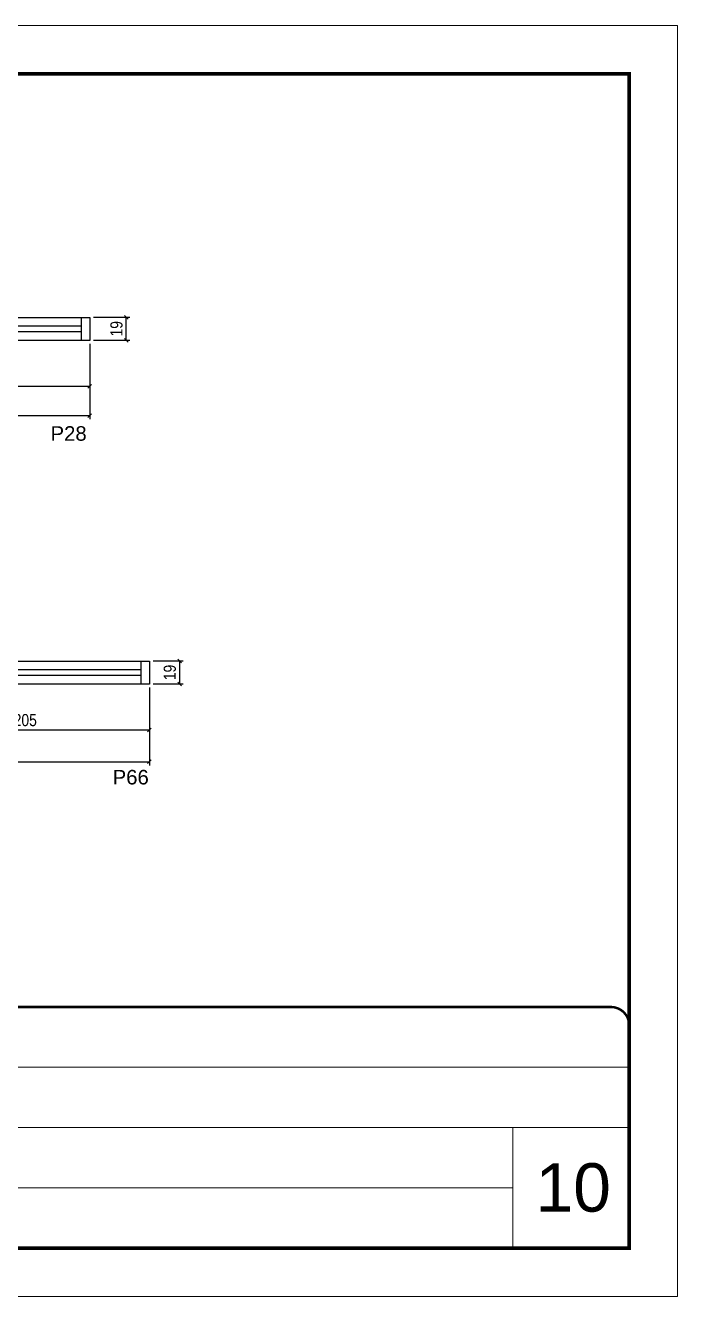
# Model space of a CAD drawing. Extents: x 3171 to 9452, y -2838 to 6252.
# Drawn here: x 5717 to 6255, y 2905 to 3955 of the extents above; entities that cross this region are included whole.
import ezdxf

# ---------------------------------------------------------------- set-up
doc = ezdxf.new("R2010")
doc.units = 0
doc.linetypes.add('CONTINUO', pattern=[0])
doc.linetypes.add('DASHED', pattern=[0.75, 0.5, -0.25])
for name, color, linetype in [('5', 5, 'Continuous'), ('Painéis', 200, 'Continuous'), ('SARR_2.2x7', 40, 'Continuous')]:
    doc.layers.add(name, color=color, linetype=linetype)
for name, color, linetype, lineweight in [('CARIMBO', 255, 'Continuous', 9), ('Escoras', 2, 'Continuous', 25), ('Folhas', 255, 'Continuous', 9), ('Romaneio', 3, 'Continuous', 13), ('SARRAFO DE PRESSAO', 251, 'DASHED', 9)]:
    doc.layers.add(name, color=color, linetype=linetype, lineweight=lineweight)
doc.styles.add('ARIAL', font='arial.ttf')
doc.styles.add('COTA TECNICA-50', font='techl___.ttf', dxfattribs={"height": 10})
doc.styles.get("Standard").update_dxf_attribs({"font": 'arial.ttf'})
doc.dimstyles.new('COTA PAINEL-50', dxfattribs={"dimtxt": 10, "dimasz": 3, "dimexe": 3, "dimexo": 3, "dimgap": 3, "dimtad": 1, "dimdec": 1, "dimzin": 12, "dimdsep": 46, "dimtxsty": 'COTA TECNICA-50', "dimblk1": 'OBLIQUE', "dimblk2": 'OBLIQUE', "dimsah": 1, "dimcen": 0.9, "dimclrd": 4, "dimclre": 4, "dimclrt": 240, "dimadec": 1, "dimazin": 3, "dimtfac": 1, "dimtdec": 1, "dimtmove": 0, "dimatfit": 3, "dimfxl": 1, "dimtolj": 1, "dimtzin": 12, "dimarcsym": 0})

# ---------------------------------------------------------------- blocks, each defined once
blk = doc.blocks.new('9999999999')
at = {"color": 30, "linetype": 'CONTINUO'}
for p, q in [((98564.6, 34379.6), (99584, 34379.6)), ((98564.6, 34329.8), (99488, 34329.8)), ((99584, 34329.8), (99488, 34329.8)), ((99488, 34329.8), (99488, 34230.2)), ((98564.6, 34280), (99488, 34280))]:
    blk.add_line(p, q, dxfattribs=at)
at = {"color": 30, "linetype": 'CONTINUO', "const_width": 2}
blk.add_lwpolyline([(99584, 34230.2), (99584, 34414.4, 0.414214), (99569, 34429.4), (98229, 34429.4, 0.414214), (98214, 34414.4), (98214, 34245.2, 0.414214), (98229, 34230.2), (99584, 34230.2)], format="xyb", dxfattribs=at)
at = {"layer": 'Folhas'}
blk.add_lwpolyline([(98139, 34190.2), (99624, 34190.2), (99624, 35240.2), (98139, 35240.2)], close=True, dxfattribs=at)
at = {"layer": 'Folhas', "color": 30, "const_width": 3}
blk.add_lwpolyline([(98214, 34230.2), (99584, 34230.2), (99584, 35200.2), (98214, 35200.2)], close=True, dxfattribs=at)
blk = doc.blocks.new('_Oblique')
at = {"color": 0, "linetype": 'ByBlock', "lineweight": -2}
blk.add_line((-0.5, -0.5), (0.5, 0.5), dxfattribs=at)
blk = doc.blocks.new('*D58')
at = {"layer": 'Defpoints', "color": 0, "linetype": 'ByBlock', "transparency": 16777216}
for p in [(5613.9, 3411.2), (5818.9, 3411.2), (5818.9, 3373.2)]:
    blk.add_point(p, dxfattribs=at)
at = {"layer": 'Romaneio', "color": 4, "linetype": 'ByBlock', "lineweight": -2, "transparency": 16777216}
for p, q in [((5613.9, 3408.2), (5613.9, 3370.2)), ((5818.9, 3408.2), (5818.9, 3370.2)), ((5613.9, 3373.2), (5818.9, 3373.2))]:
    blk.add_line(p, q, dxfattribs=at)
at = {"layer": 'Romaneio', "color": 4, "linetype": 'ByBlock', "lineweight": -2, "transparency": 16777216, "xscale": 3, "yscale": 3, "zscale": 3, "rotation": 180}
blk.add_blockref('_Oblique', (5613.9, 3373.2), dxfattribs=at)
at = {"layer": 'Romaneio', "color": 4, "linetype": 'ByBlock', "lineweight": -2, "transparency": 16777216, "xscale": 3, "yscale": 3, "zscale": 3}
blk.add_blockref('_Oblique', (5818.9, 3373.2), dxfattribs=at)
at = {"layer": 'Romaneio', "color": 240, "linetype": 'ByBlock', "transparency": 16777216, "insert": (5716.4, 3381.3), "char_height": 10, "attachment_point": 5, "style": 'COTA TECNICA-50'}
blk.add_mtext('\\A1;205', dxfattribs=at)
blk = doc.blocks.new('*D60')
at = {"layer": 'Defpoints', "color": 0, "linetype": 'ByBlock', "transparency": 16777216}
for p in [(5612.3, 3695.1), (5769.6, 3695.1), (5769.6, 3657.1)]:
    blk.add_point(p, dxfattribs=at)
at = {"layer": 'Romaneio', "color": 4, "linetype": 'ByBlock', "lineweight": -2, "transparency": 16777216}
for p, q in [((5612.3, 3692.1), (5612.3, 3654.1)), ((5769.6, 3692.1), (5769.6, 3654.1)), ((5612.3, 3657.1), (5769.6, 3657.1))]:
    blk.add_line(p, q, dxfattribs=at)
at = {"layer": 'Romaneio', "color": 4, "linetype": 'ByBlock', "lineweight": -2, "transparency": 16777216, "xscale": 3, "yscale": 3, "zscale": 3, "rotation": 180}
blk.add_blockref('_Oblique', (5612.3, 3657.1), dxfattribs=at)
at = {"layer": 'Romaneio', "color": 4, "linetype": 'ByBlock', "lineweight": -2, "transparency": 16777216, "xscale": 3, "yscale": 3, "zscale": 3}
blk.add_blockref('_Oblique', (5769.6, 3657.1), dxfattribs=at)
at = {"layer": 'Romaneio', "color": 240, "linetype": 'ByBlock', "transparency": 16777216, "insert": (5690.9, 3665.4), "char_height": 10, "attachment_point": 5, "style": 'COTA TECNICA-50'}
blk.add_mtext('\\A1;157.3', dxfattribs=at)
blk = doc.blocks.new('*D184')
at = {"layer": 'Defpoints', "color": 0, "linetype": 'ByBlock', "transparency": 16777216}
for p in [(4880.3, 3714.1), (5769.6, 3695.1), (5769.6, 3632.9)]:
    blk.add_point(p, dxfattribs=at)
at = {"layer": 'Escoras', "color": 4, "linetype": 'ByBlock', "lineweight": -2, "transparency": 16777216}
for p, q in [((4880.3, 3711.1), (4880.3, 3629.9)), ((5769.6, 3692.1), (5769.6, 3629.9)), ((4880.3, 3632.9), (5769.6, 3632.9))]:
    blk.add_line(p, q, dxfattribs=at)
at = {"layer": 'Escoras', "color": 4, "linetype": 'ByBlock', "lineweight": -2, "transparency": 16777216, "xscale": 3, "yscale": 3, "zscale": 3, "rotation": 180}
blk.add_blockref('_Oblique', (4880.3, 3632.9), dxfattribs=at)
at = {"layer": 'Escoras', "color": 4, "linetype": 'ByBlock', "lineweight": -2, "transparency": 16777216, "xscale": 3, "yscale": 3, "zscale": 3}
blk.add_blockref('_Oblique', (5769.6, 3632.9), dxfattribs=at)
at = {"layer": 'Escoras', "color": 240, "linetype": 'ByBlock', "transparency": 16777216, "insert": (5324.9, 3641.2), "char_height": 10, "attachment_point": 5, "style": 'COTA TECNICA-50'}
blk.add_mtext('\\A1;889.3', dxfattribs=at)
blk = doc.blocks.new('*D20')
at = {"layer": 'Defpoints', "color": 0, "linetype": 'ByBlock', "transparency": 16777216}
for p in [(4881.9, 3411.2), (5818.9, 3411.2), (5818.9, 3346.9)]:
    blk.add_point(p, dxfattribs=at)
at = {"layer": 'Escoras', "color": 4, "linetype": 'ByBlock', "lineweight": -2, "transparency": 16777216}
for p, q in [((4881.9, 3408.2), (4881.9, 3343.9)), ((5818.9, 3408.2), (5818.9, 3343.9)), ((4881.9, 3346.9), (5818.9, 3346.9))]:
    blk.add_line(p, q, dxfattribs=at)
at = {"layer": 'Escoras', "color": 4, "linetype": 'ByBlock', "lineweight": -2, "transparency": 16777216, "xscale": 3, "yscale": 3, "zscale": 3, "rotation": 180}
blk.add_blockref('_Oblique', (4881.9, 3346.9), dxfattribs=at)
at = {"layer": 'Escoras', "color": 4, "linetype": 'ByBlock', "lineweight": -2, "transparency": 16777216, "xscale": 3, "yscale": 3, "zscale": 3}
blk.add_blockref('_Oblique', (5818.9, 3346.9), dxfattribs=at)
at = {"layer": 'Escoras', "color": 240, "linetype": 'ByBlock', "transparency": 16777216, "insert": (5350.4, 3355.2), "char_height": 10, "attachment_point": 5, "style": 'COTA TECNICA-50'}
blk.add_mtext('\\A1;937', dxfattribs=at)
blk = doc.blocks.new('*D186')
at = {"layer": 'Defpoints', "color": 0, "linetype": 'ByBlock', "transparency": 16777216}
for p in [(5769.6, 3714.1), (5799.7, 3714.1), (5769.6, 3695.1)]:
    blk.add_point(p, dxfattribs=at)
at = {"layer": 'Escoras', "color": 4, "linetype": 'ByBlock', "lineweight": -2, "transparency": 16777216}
for p, q in [((5772.6, 3714.1), (5802.7, 3714.1)), ((5799.7, 3695.1), (5799.7, 3714.1)), ((5772.6, 3695.1), (5802.7, 3695.1))]:
    blk.add_line(p, q, dxfattribs=at)
at = {"layer": 'Escoras', "color": 4, "linetype": 'ByBlock', "lineweight": -2, "transparency": 16777216, "xscale": 3, "yscale": 3, "zscale": 3}
for p, rotation in [((5799.7, 3714.1), 90), ((5799.7, 3695.1), 270)]:
    blk.add_blockref('_Oblique', p, dxfattribs=dict(at, rotation=rotation))
at = {"layer": 'Escoras', "color": 240, "linetype": 'ByBlock', "transparency": 16777216, "insert": (5791.7, 3704.6), "char_height": 10, "attachment_point": 5, "rotation": 90, "style": 'COTA TECNICA-50'}
blk.add_mtext('\\A1;19', dxfattribs=at)
blk = doc.blocks.new('*D188')
at = {"layer": 'Defpoints', "color": 0, "linetype": 'ByBlock', "transparency": 16777216}
for p in [(5818.9, 3430.2), (5818.9, 3411.2), (5843.8, 3411.2)]:
    blk.add_point(p, dxfattribs=at)
at = {"layer": 'Escoras', "color": 4, "linetype": 'ByBlock', "lineweight": -2, "transparency": 16777216}
for p, q in [((5821.9, 3430.2), (5846.8, 3430.2)), ((5843.8, 3430.2), (5843.8, 3411.2)), ((5821.9, 3411.2), (5846.8, 3411.2))]:
    blk.add_line(p, q, dxfattribs=at)
at = {"layer": 'Escoras', "color": 4, "linetype": 'ByBlock', "lineweight": -2, "transparency": 16777216, "xscale": 3, "yscale": 3, "zscale": 3}
for p, rotation in [((5843.8, 3430.2), 90), ((5843.8, 3411.2), 270)]:
    blk.add_blockref('_Oblique', p, dxfattribs=dict(at, rotation=rotation))
at = {"layer": 'Escoras', "color": 240, "linetype": 'ByBlock', "transparency": 16777216, "insert": (5835.7, 3420.7), "char_height": 10, "attachment_point": 5, "rotation": 90, "style": 'COTA TECNICA-50'}
blk.add_mtext('\\A1;19', dxfattribs=at)

msp = doc.modelspace()

# ---------------------------------------------------------------- linework, layer by layer
at = {"layer": 'Painéis', "linetype": 'Continuous'}
for points in [[(5612.27, 3714.05), (5769.6, 3714.05), (5769.6, 3695.05), (5612.27, 3695.05)], [(5613.87, 3430.16), (5818.87, 3430.16), (5818.87, 3411.16), (5613.87, 3411.16)]]:
    msp.add_lwpolyline(points, close=True, dxfattribs=at)
at = {"layer": 'SARR_2.2x7', "linetype": 'Continuous'}
for p, q in [((5612.27, 3707.05), (5762.6, 3707.05)), ((5762.6, 3714.05), (5762.6, 3695.05)), ((5762.6, 3702.05), (5612.27, 3702.05)), ((5613.87, 3423.16), (5811.87, 3423.16)), ((5811.87, 3430.16), (5811.87, 3411.16)), ((5811.87, 3418.16), (5613.87, 3418.16))]:
    msp.add_line(p, q, dxfattribs=at)

# ---------------------------------------------------------------- block references
at = {"layer": 'SARRAFO DE PRESSAO', "color": 6, "linetype": 'ByBlock'}
msp.add_blockref('9999999999', (-93369.29, -31285.03), dxfattribs=at)

# ---------------------------------------------------------------- texts
at = {"layer": '5', "linetype": 'Continuous'}
for s, p in [('P28', (5737.26, 3612.11)), ('P66', (5788.51, 3328.21))]:
    msp.add_text(s, height=12, rotation=359.99996, dxfattribs=at).set_placement(p)
at = {"layer": 'CARIMBO', "style": 'ARIAL'}
msp.add_text('10', height=40, dxfattribs=at).set_placement((6137.55, 2975.32))

# ---------------------------------------------------------------- dimensions: what is measured, and where the dimension line sits
at = {"layer": 'Escoras', "linetype": 'ByBlock'}
for base, p1, p2, picture, middle in [((5769.6, 3632.93), (4880.27, 3714.05), (5769.6, 3695.05), '*D184', (5324.94, 3641.18)), ((5818.87, 3346.91), (4881.87, 3411.16), (5818.87, 3411.16), '*D20', (5350.37, 3355.16))]:
    dim = msp.add_linear_dim(base=base, p1=p1, p2=p2, dimstyle='COTA PAINEL-50', override={"dimarcsym": 1}, dxfattribs=at)
    dim.commit()
    dim.dimension.update_dxf_attribs({"geometry": picture, "text_midpoint": middle})
for base, p1, p2, picture, middle in [((5799.74, 3714.05), (5769.6, 3695.05), (5769.6, 3714.05), '*D186', (5791.66, 3704.55)), ((5843.83, 3411.16), (5818.87, 3430.16), (5818.87, 3411.16), '*D188', (5835.75, 3420.66))]:
    dim = msp.add_linear_dim(base=base, p1=p1, p2=p2, angle=90, dimstyle='COTA PAINEL-50', override={"dimarcsym": 1}, dxfattribs=at)
    dim.commit()
    dim.dimension.update_dxf_attribs({"geometry": picture, "text_midpoint": middle})
at = {"layer": 'Romaneio', "linetype": 'ByBlock'}
for p1, p2, picture, middle in [((5612.27, 3695.05), (5769.6, 3695.05), '*D60', (5690.94, 3665.35)), ((5613.87, 3411.16), (5818.87, 3411.16), '*D58', (5716.37, 3381.35))]:
    dim = msp.add_aligned_dim(p1=p1, p2=p2, distance=-37.92, dimstyle='COTA PAINEL-50', override={"dimarcsym": 1}, dxfattribs=at)
    dim.commit()
    dim.dimension.update_dxf_attribs({"geometry": picture, "text_midpoint": middle})

doc.saveas('drawing.dxf')
